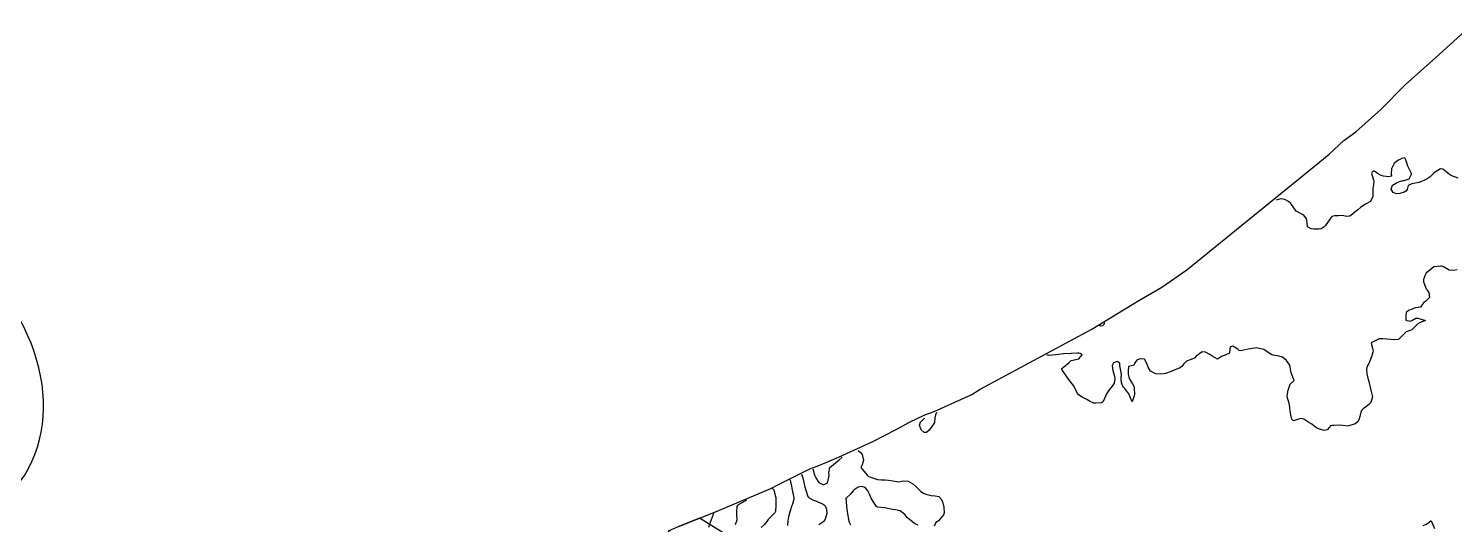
# Model space of a CAD drawing. Header units: metres. Extents: x 307586 to 320046, y 7427249 to 7434250.
# Drawn here: x 314826.7 to 315197.4, y 7432281.1 to 7432409.9 of the extents above; entities that cross this region are included whole.
import ezdxf

# ---------------------------------------------------------------- set-up
doc = ezdxf.new("R2010")
doc.units = ezdxf.units.M
doc.header["$MEASUREMENT"] = 0
for name, color, linetype in [('Area', 45, 'Continuous'), ('Curvas de Nivel 1m', 11, 'Continuous'), ('Curvas de Nivel 5m', 15, 'Continuous'), ('DETALHES', 45, 'Continuous'), ('Edificações', 30, 'Continuous')]:
    doc.layers.add(name, color=color, linetype=linetype)

msp = doc.modelspace()

# ---------------------------------------------------------------- linework, layer by layer
at = {"layer": 'Area'}
msp.add_polyline3d([(314995.78, 7432280.62, 740.86), (315006.3, 7432284.85, 737.9), (315019.68, 7432290.49, 744.25), (315021.66, 7432291.47, 742.58), (315029.25, 7432295.28, 738.59), (315029.83, 7432295.54, 739.28), (315031.74, 7432296.28, 738.8), (315034.19, 7432297.3, 736.33), (315037.24, 7432298.63, 728.7), (315046.21, 7432302.66, 727.83), (315052.2, 7432305.83, 727.7), (315055.66, 7432307.7, 728.45), (315059.65, 7432309.59, 727.96), (315062.07, 7432310.5, 727.91), (315071.89, 7432314.85, 727.68), (315074.08, 7432316.24, 727.75), (315103.12, 7432331.9, 728.57), (315114.89, 7432339.08, 728.62), (315121.29, 7432342.77, 729.19), (315127.77, 7432347.31, 728.44), (315162.34, 7432375.28, 729.5), (315164.77, 7432377.33, 729.29), (315168.61, 7432380.83, 734.81), (315171.68, 7432383.1, 734.74), (315178.25, 7432388.94, 729.1), (315184.51, 7432395.29, 732.07), (315192.5, 7432402.44, 731.77), (315200.8, 7432409.94, 729.6)], dxfattribs=at)
at = {"layer": 'Curvas de Nivel 1m', "flags": 128}
for points, elevation in [([(315198.31, 7432371.07), (315196.64, 7432371.72), (315196.32, 7432371.85), (315196.04, 7432372.04), (315194.34, 7432373.43), (315193.74, 7432373.47), (315192.33, 7432372.63), (315192.02, 7432372.4), (315191.73, 7432372.1), (315191.01, 7432371.4), (315190.3, 7432370.91), (315189.75, 7432370.67), (315188.6, 7432370.13), (315188.39, 7432370.04), (315188.29, 7432370.01), (315188.13, 7432369.97), (315186.29, 7432369.59), (315185.3, 7432369.15), (315185.06, 7432368.17), (315184.75, 7432367.7), (315184.27, 7432367.43), (315183.17, 7432367.1), (315182.26, 7432367.03), (315181.38, 7432367.34), (315180.91, 7432368.22), (315181.25, 7432369.26), (315182.29, 7432369.9), (315183.1, 7432370.2), (315184.01, 7432370.47), (315184.3, 7432370.5), (315185.56, 7432370.92), (315186.2, 7432372.16), (315186.16, 7432372.32), (315185.24, 7432374.17), (315184.67, 7432375.87), (315184.57, 7432376.18), (315184.37, 7432376.32), (315183.67, 7432376.19), (315182.82, 7432375.75), (315182.36, 7432375.52), (315181.67, 7432374.9), (315181.31, 7432374.22), (315181.02, 7432373.54), (315180.9, 7432372.22), (315180.98, 7432371.56), (315180.31, 7432371.44), (315178.92, 7432371.64), (315178.32, 7432371.79), (315177.35, 7432372.26), (315176.79, 7432372.74), (315176.33, 7432372.95), (315175.96, 7432372.65), (315175.78, 7432372.29), (315176.3, 7432370.68), (315176.37, 7432370.28), (315176.28, 7432369.42), (315176.12, 7432368.43), (315176.13, 7432368.28), (315176.16, 7432366.38), (315176.14, 7432366.28), (315175.49, 7432365.03), (315174.22, 7432364.3), (315173, 7432363.53), (315172.21, 7432362.88), (315171.55, 7432362.33), (315170.82, 7432361.72), (315170.19, 7432361.22), (315169.42, 7432361.12), (315168.19, 7432361.34), (315167.24, 7432361.33), (315166.19, 7432361.26), (315165.46, 7432361.13), (315164.93, 7432360.41), (315164.64, 7432359.95), (315164.16, 7432359.3), (315163.8, 7432358.78), (315163.46, 7432358.43), (315162.68, 7432357.9), (315162.14, 7432357.79), (315160.77, 7432357.84), (315160.14, 7432357.91), (315159.13, 7432358.48), (315159.09, 7432359.55), (315158.92, 7432360.48), (315158.19, 7432361.43), (315156.2, 7432362.52), (315154.81, 7432364.53), (315154.23, 7432365.06), (315153.23, 7432365.55), (315152.23, 7432365.71), (315150.98, 7432365.33)], 729), ([(315198.03, 7432347.26), (315197.09, 7432347.09), (315196.02, 7432347.2), (315194.51, 7432348.06), (315194.03, 7432348.24), (315193.85, 7432348.25), (315192.03, 7432348.08), (315190.02, 7432346.39), (315189.87, 7432346.25), (315189.8, 7432346.11), (315189.32, 7432344.78), (315189.29, 7432344.12), (315189.97, 7432342.35), (315190.07, 7432342.22), (315190.21, 7432342.11), (315190.69, 7432341.37), (315190.87, 7432340.1), (315189.92, 7432339.11), (315189.3, 7432338.74), (315188.87, 7432338.12), (315188.49, 7432337.54), (315187.91, 7432337.46), (315187.12, 7432337.36), (315185.9, 7432336.92), (315185.37, 7432336.69), (315184.81, 7432336.17), (315184.71, 7432335.34), (315184.74, 7432334.17), (315185.86, 7432333.96), (315186.31, 7432334.15), (315187.31, 7432334.69), (315187.87, 7432334.69), (315189.86, 7432334.11), (315188.43, 7432333.55), (315187.85, 7432333.21), (315186.71, 7432332.15), (315186.28, 7432331.71), (315185.83, 7432331.51), (315184.8, 7432331.19), (315183.81, 7432330.18), (315182.83, 7432329.16), (315181.8, 7432329.06), (315180.79, 7432329.2), (315179.8, 7432329.22), (315178.71, 7432329.34), (315177.8, 7432329.31), (315176.04, 7432328.52), (315175.79, 7432328.37), (315175.75, 7432328.33), (315175.74, 7432328.28), (315175.79, 7432327.89), (315176.11, 7432326.61), (315176.18, 7432326.27), (315176.17, 7432325.88), (315175.75, 7432324.71), (315175.64, 7432324.38), (315175.61, 7432324.28), (315175.06, 7432322.95), (315174.7, 7432322.29), (315174.5, 7432321.51), (315174.6, 7432320.29), (315174.87, 7432319.1), (315175.09, 7432318.29), (315175.54, 7432316.39), (315175.57, 7432316.28), (315175.65, 7432316.03), (315176.08, 7432314.27), (315175.61, 7432312.83), (315175.38, 7432312.51), (315175.13, 7432312.28), (315174.25, 7432311.64), (315173.59, 7432311.15), (315173.16, 7432310.73), (315173.01, 7432310.31), (315172.72, 7432309.15), (315172.49, 7432308.31), (315172.16, 7432307.7), (315171.54, 7432307.23), (315169.91, 7432306.72), (315169.54, 7432306.69), (315169.13, 7432306.76), (315167.54, 7432306.94), (315166.01, 7432306.87), (315165.54, 7432306.87), (315165.17, 7432306.77), (315164.9, 7432306.41), (315164.25, 7432305.68), (315163.52, 7432305.52), (315162, 7432305.97), (315161.53, 7432306.21), (315161.24, 7432306.44), (315160.24, 7432307.16), (315159.54, 7432307.58), (315158.23, 7432308.48), (315157.55, 7432308.68), (315156.81, 7432308.5), (315155.55, 7432308.02), (315155.12, 7432308.52), (315154.95, 7432309.14), (315154.69, 7432310.53), (315154.52, 7432311.6), (315154.38, 7432312.53), (315153.89, 7432314.27), (315153.87, 7432314.54), (315154.15, 7432316.03), (315154.28, 7432316.53), (315154.64, 7432317.55), (315155.67, 7432318.52), (315154.92, 7432320.53), (315154.7, 7432321.54), (315154.54, 7432322.53), (315153.73, 7432323.74), (315152.64, 7432324.55), (315151.75, 7432324.83), (315150.26, 7432325.1), (315149.75, 7432325.31), (315147.76, 7432326.61), (315145.77, 7432326.97), (315145.46, 7432326.95), (315143.76, 7432326.66), (315142.15, 7432326.28), (315141.76, 7432326.23), (315141.35, 7432326.28), (315141.02, 7432326.69), (315139.77, 7432327.46), (315139.18, 7432327.31), (315138.99, 7432326.72), (315138.84, 7432325.64), (315137.75, 7432325.13), (315136.83, 7432324.74), (315135.74, 7432324.09), (315134.54, 7432324.77), (315133.75, 7432325.32), (315132.64, 7432325.91), (315131.75, 7432325.93), (315130.25, 7432324.82), (315129.74, 7432324.3), (315128.69, 7432323.89), (315127.73, 7432323.57), (315127.03, 7432322.86), (315126.46, 7432322.12), (315125.7, 7432321.65), (315125.08, 7432321.51), (315123.69, 7432320.9), (315122.22, 7432320.38), (315121.69, 7432320.26), (315120.96, 7432320.2), (315119.69, 7432320.23), (315118.35, 7432320.96), (315117.71, 7432321.99), (315117.42, 7432322.97), (315116.81, 7432324.06), (315115.73, 7432324.16), (315114.88, 7432323.86), (315114.22, 7432323.02), (315114.1, 7432322.63), (315113.71, 7432322.42), (315112.62, 7432322.12), (315112.53, 7432321.03), (315112.54, 7432320.18), (315112.76, 7432319.03), (315113.65, 7432317.63), (315114.01, 7432317.02), (315114.14, 7432316.52), (315114.19, 7432315.01), (315114.07, 7432314.56), (315113.6, 7432313.02), (315112.68, 7432315.03), (315111.64, 7432316.44), (315111.36, 7432316.77), (315111.17, 7432317.05), (315110.83, 7432317.88), (315110.75, 7432319.05), (315110.77, 7432320.14), (315110.62, 7432321.06), (315110.41, 7432322.36), (315110.33, 7432323.06), (315109.97, 7432323.31), (315109.73, 7432323.43), (315109.39, 7432323.41), (315108.76, 7432323.08), (315108.41, 7432322.38), (315108.55, 7432321.08), (315108.87, 7432319.89), (315109.03, 7432319.08), (315108.86, 7432317.87), (315108.41, 7432317.08), (315108.07, 7432316.66), (315107.63, 7432316.14), (315106.95, 7432315.1), (315106.4, 7432313.89), (315106.07, 7432313.11), (315105.85, 7432312.86), (315105.6, 7432312.76), (315104.11, 7432312.62), (315103.6, 7432312.68), (315102.51, 7432313.15), (315101.61, 7432313.68), (315100.6, 7432314.16), (315099.62, 7432314.76), (315099.34, 7432315.19), (315099.1, 7432315.72), (315098.29, 7432317.2), (315097.66, 7432318.05), (315096.74, 7432319.22), (315096.32, 7432319.87), (315095.69, 7432320.78), (315095.41, 7432321.24), (315095.34, 7432321.6), (315095.7, 7432321.97), (315097.17, 7432323.22), (315097.73, 7432323.71), (315098.95, 7432323.98), (315099.73, 7432324.17), (315100.57, 7432325.18), (315100.08, 7432325.51), (315099.75, 7432325.59), (315099.35, 7432325.6), (315097.75, 7432325.52), (315095.93, 7432325.43), (315095.74, 7432325.41), (315094.4, 7432325.25), (315093.84, 7432325.16), (315093.74, 7432325.15), (315091.97, 7432325.05), (315091.74, 7432325.09), (315091.58, 7432325.12), (315091.41, 7432325.12)], 728), ([(315106.44, 7432333.51), (315106.29, 7432333.34), (315106.18, 7432333.11), (315106.07, 7432332.89), (315105.84, 7432332.74), (315105.37, 7432332.66), (315105.13, 7432332.78)], 729), ([(315062.76, 7432310.23), (315062.42, 7432309.63), (315062.31, 7432308.86), (315062.23, 7432307.63), (315061.98, 7432307.18), (315061.51, 7432306.61), (315060.77, 7432305.65), (315060.11, 7432305.05), (315059.49, 7432305.04), (315058.69, 7432305.68), (315058.27, 7432306.93), (315058.53, 7432307.68), (315059.64, 7432308.72)], 728), ([(315042.35, 7432300.32), (315043, 7432299.86), (315043.42, 7432299.3), (315043.76, 7432297.85), (315043.39, 7432296.6), (315043.14, 7432296.1), (315043.14, 7432295.86), (315043.38, 7432295.48), (315044.77, 7432293.84), (315045.08, 7432293.56), (315045.35, 7432293.49), (315045.86, 7432293.31), (315047.34, 7432292.78), (315048.41, 7432292.73), (315049.34, 7432292.73), (315050.21, 7432292.64), (315051.34, 7432292.47), (315052.86, 7432292.22), (315053.34, 7432292.25), (315054.05, 7432292.44), (315055.34, 7432292.35), (315056.53, 7432291.7), (315057.33, 7432290.97), (315058.61, 7432289.68), (315059.31, 7432289.26), (315059.96, 7432289.01), (315061.3, 7432288.64), (315062.37, 7432288.56), (315063.29, 7432288.39), (315063.98, 7432287.61), (315064.4, 7432286.73), (315064.62, 7432285.6), (315064.72, 7432284.11), (315064.56, 7432283.6), (315063.22, 7432282.08), (315062.94, 7432281.9), (315062.58, 7432281.63), (315062.13, 7432280.7)], 728), ([(315030.57, 7432295.61), (315030.66, 7432295.3), (315031.05, 7432294), (315031.12, 7432293.78), (315031.34, 7432293.2), (315032.15, 7432291.99), (315033.33, 7432291.42), (315034.41, 7432291.96), (315034.77, 7432293.39), (315034.78, 7432293.96), (315034.74, 7432294.58), (315034.95, 7432295.96), (315037.4, 7432297.93), (315038.24, 7432298.65)], 728), ([(315027.67, 7432294.2), (315027.72, 7432294.05), (315027.87, 7432293.53), (315028.25, 7432292.04), (315028.52, 7432290.84), (315028.72, 7432290.04), (315029.29, 7432288.38), (315029.58, 7432288.03), (315030.74, 7432287.47), (315031.28, 7432287.24), (315032.52, 7432286.73), (315033.27, 7432286.43), (315033.55, 7432286.26), (315033.74, 7432285.97), (315034.09, 7432285.13), (315034.2, 7432283.97), (315033.77, 7432282.52), (315033.47, 7432281.98), (315033.21, 7432281.76), (315032.15, 7432281.05)], 729), ([(315020.06, 7432290.51), (315020.43, 7432290.13), (315020.76, 7432288.66), (315020.93, 7432288.13), (315020.99, 7432287.83), (315020.99, 7432286.12), (315020.87, 7432284.49), (315020.7, 7432284.13), (315019.22, 7432282.65), (315018.98, 7432282.39), (315018.82, 7432282.15), (315018.14, 7432281.23), (315017.18, 7432280.3)], 731), ([(315057.93, 7432280.96), (315057.21, 7432281.26), (315056.56, 7432281.7), (315055.22, 7432282.83), (315054.8, 7432283.29), (315054.47, 7432283.72), (315053.25, 7432284.7), (315052.1, 7432284.9), (315051.25, 7432285.03), (315049.64, 7432285.4), (315049.26, 7432285.46), (315047.46, 7432285.61), (315047.26, 7432285.68), (315047.11, 7432285.81), (315046.75, 7432286.33), (315045.85, 7432287.82), (315045.3, 7432288.96), (315044.91, 7432289.84), (315044.19, 7432290.72), (315043.32, 7432290.99), (315042.38, 7432290.81), (315041.32, 7432290.15), (315041.05, 7432289.88), (315040.27, 7432288.92), (315039.29, 7432288.06), (315039.19, 7432288), (315039.18, 7432287.91), (315039.27, 7432286.93), (315039.36, 7432286), (315039.36, 7432285.91), (315039.36, 7432285.81), (315039.62, 7432283.9), (315039.85, 7432282.53), (315039.97, 7432281.9), (315040.37, 7432281.06)], 728), ([(315013.37, 7432287.45), (315011.08, 7432286.18), (315010.98, 7432286.1), (315010.83, 7432285.82), (315010.69, 7432284.25), (315010.77, 7432283.79), (315010.79, 7432282.25), (315010.38, 7432281.07)], 732), ([(315004.77, 7432284.09), (315004.63, 7432283.72), (315004.11, 7432282.33), (315003.89, 7432281.64), (315003.44, 7432280.34)], 733), ([(315189.22, 7432280.89), (315190.12, 7432281.21), (315191.17, 7432282.08), (315191.24, 7432282.11), (315191.3, 7432282.08), (315191.41, 7432281.91), (315192.14, 7432280.07)], 728)]:
    msp.add_lwpolyline(points, dxfattribs=dict(at, elevation=elevation))
at = {"layer": 'Curvas de Nivel 5m', "elevation": 730, "flags": 128}
msp.add_lwpolyline([(315024.64, 7432292.74), (315024.8, 7432292.08), (315024.9, 7432291.64), (315025.23, 7432290.07), (315025.31, 7432289.68), (315025.61, 7432288.07), (315025.63, 7432287.71), (315025.27, 7432286.44), (315025.12, 7432286.07), (315024.67, 7432284.65), (315024.52, 7432284.08), (315024.27, 7432283.13), (315024.07, 7432282.09), (315024.01, 7432280.9)], dxfattribs=at)
at = {"layer": 'DETALHES', "extrusion": (0, 0, -1)}
msp.add_ellipse((314782.53, 7432322.72), major_axis=(41.96, -30.53), ratio=0.769736, dxfattribs=at)
at = {"layer": 'Edificações', "elevation": 740.62}
msp.add_lwpolyline([(314992.95, 7432279.38), (315006.3, 7432270.95), (315010.19, 7432277.11), (315001.11, 7432282.76), (314995.78, 7432280.62)], close=True, dxfattribs=at)

doc.saveas('drawing.dxf')
